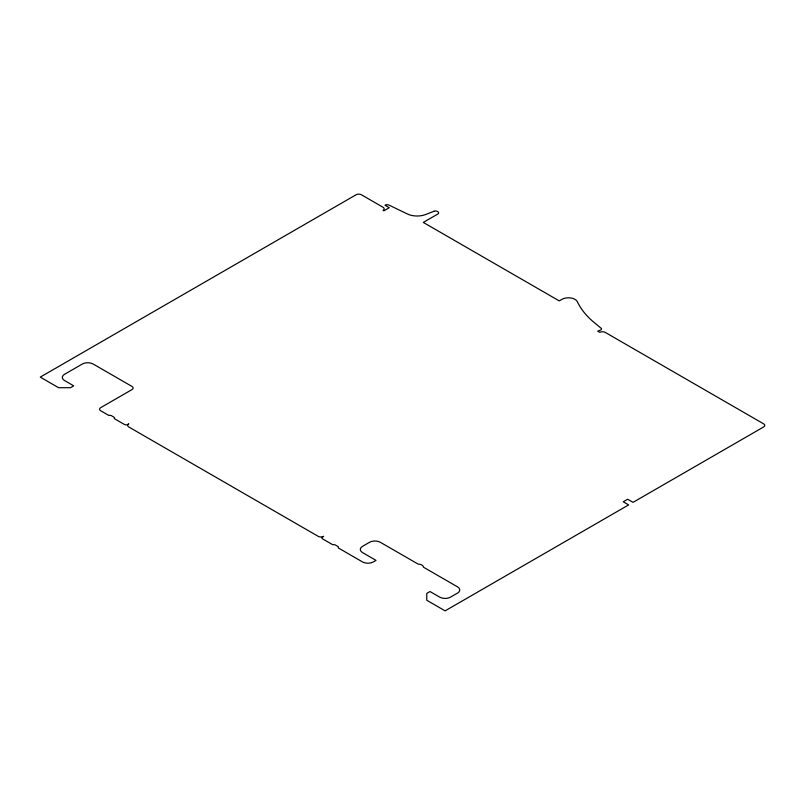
<?xml version="1.0" encoding="UTF-8"?>
<svg xmlns="http://www.w3.org/2000/svg" width="805" height="805" viewBox="0 0 805 805"><rect width="100%" height="100%" fill="white"/><g stroke="black" fill="none" stroke-linecap="round" stroke-linejoin="round"><path stroke-width="1.21" d="M433.794 211.343L425.664 214.512A15.265 8.815 0 0 1 407.31 213.949L389.268 205.215A3.049 1.761 0 0 0 384.951 205.215L389.268 207.71L383.844 210.84L383.039 210.377A3.814 2.204 0 0 0 383.039 207.257L361.445 194.79A3.814 2.204 0 0 0 356.041 194.79L40.25 377.112L58.604 387.708L70.478 387.708L73.718 385.837L64.541 380.544A7.637 4.407 0 0 1 64.541 374.305L82.352 364.021A7.637 4.407 0 0 1 93.149 364.021L132.02 386.46A3.814 2.204 0 0 1 132.02 389.58L100.706 407.652A3.814 2.204 0 0 0 100.706 410.771L108.806 415.44A2.294 1.318 0 0 1 111.412 415.702L113.757 417.06A2.294 1.318 0 0 1 114.209 418.56L124.463 424.487A2.294 1.318 0 0 0 127.703 424.487L128.78 423.853A3.814 2.204 0 0 0 128.84 427.002L318.206 536.331A3.814 2.204 0 0 0 323.6 536.331L322.574 536.995A2.294 1.318 0 0 0 322.574 538.867L332.827 544.784A2.294 1.318 0 0 1 335.433 545.045L337.778 546.394A2.294 1.318 0 0 1 338.231 547.903L362.522 561.93A7.637 4.407 0 0 0 373.319 561.93L376.016 560.371L362.522 552.572A7.637 4.407 0 0 1 362.522 546.343L369.535 542.288A7.637 4.407 0 0 1 380.332 542.288L418.127 564.104A5.534 3.2 0 0 1 423.521 567.223L457.532 586.855A7.637 4.407 0 0 1 457.532 593.094L450.508 597.139A7.637 4.407 0 0 1 439.711 597.139L430.001 591.534L426.761 593.406L426.761 600.258L445.115 610.854L628.655 504.896L623.251 501.777L627.648 499.241L633.052 502.35L763.633 426.962A3.814 2.204 0 0 0 763.633 423.843L605.199 332.374A3.814 2.204 0 0 0 599.795 332.374L597.692 331.157L600.5 330.06A2.294 1.318 0 0 0 601.114 328.219L594.603 322.886A117.037 67.57 0 0 1 577.336 301.704A9.157 5.293 0 0 0 563.228 298.746A10.234 5.907 0 0 0 562.021 299.319L559.234 300.899L423.289 222.411L437.719 214.09A3.049 1.761 0 0 0 438.584 213.094M433.734 211.282A3.16 1.821 0 0 1 437.135 211.302A3.16 1.821 0 0 1 438.524 213.094"/></g></svg>
